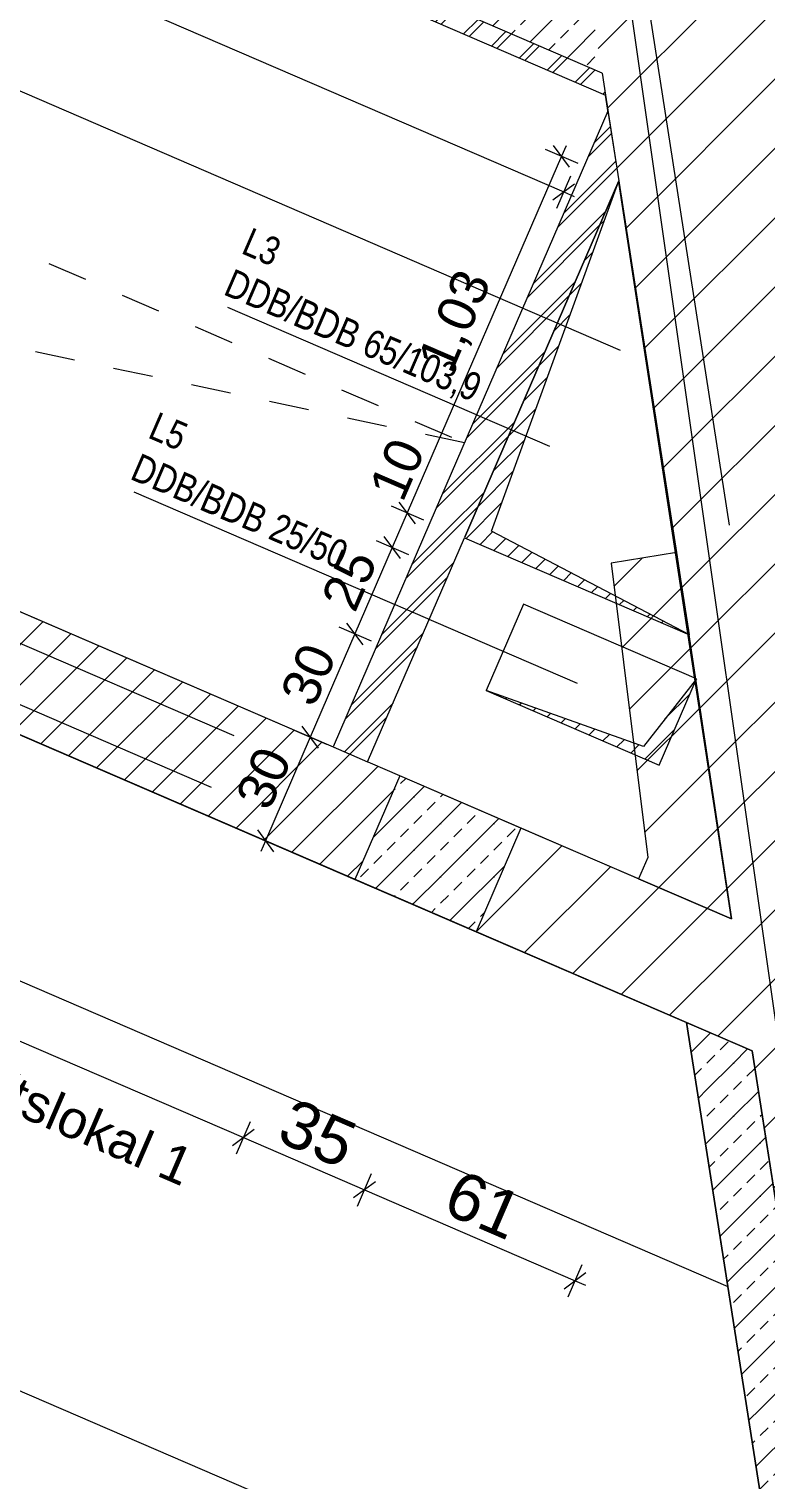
# Model space of a CAD drawing. Header units: millimetres. Extents: x 11801750 to 12566104, y 354831409 to 356234587.
# Drawn here: x 12554540 to 12556496, y 356210631 to 356214486 of the extents above; entities that cross this region are included whole.
import ezdxf
from ezdxf.enums import TextEntityAlignment as Align

# ---------------------------------------------------------------- set-up
doc = ezdxf.new("R2010")
doc.units = ezdxf.units.MM
doc.header["$MEASUREMENT"] = 0
doc.set_wipeout_variables(frame=1)
for name, pattern in [('Dashed', [211.666667, 105.833333, -105.833333]), ('Dot & Dashed', [6702.78, 3527.78, -1763.89, 0, -1411.11]), ('Wipeout_Contour', [1000, 0, -1000])]:
    doc.linetypes.add(name, pattern=pattern)
for name, color, linetype in [('New_010 Aussenwände', 7, 'Continuous'), ('New_015 Innenwände', 7, 'Continuous'), ('New_035 Decken', 7, 'Continuous'), ('New_080 Raumdefinitionen', 7, 'Continuous'), ('New_110 Bemassungen Ausführung', 7, 'Continuous'), ('New_290 Raster _ Achsen', 7, 'Continuous')]:
    doc.layers.add(name, color=color, linetype=linetype)
for name, color, linetype, lineweight in [('New_010 Aussenwände_Pen_No__1', 7, 'Continuous', 13), ('New_010 Aussenwände_Pen_No__96', 8, 'Continuous', 13), ('New_015 Innenwände_Pen_No__1', 7, 'Continuous', 13), ('New_015 Innenwände_Pen_No__96', 8, 'Continuous', 13), ('New_035 Decken_Pen_No__18', 255, 'Continuous', 13), ('New_065 Möbel Einrichtung_Pen_No__39', 8, 'Continuous', 13), ('New_110 Bemassungen Ausführung_Pen_No__1', 7, 'Continuous', 13), ('New_255 Plangrafiken_Pen_No__1', 7, 'Continuous', 13), ('New_255 Plangrafiken_Pen_No__105', 5, 'Continuous', 13), ('New_255 Plangrafiken_Pen_No__21', 1, 'Continuous', 13), ('New_290 Raster _ Achsen_Pen_No__108', 7, 'Continuous', 13), ('New_Archicad Zone Stamps_Pen_No__1', 7, 'Continuous', 13), ('New_HKLS1_Pen_No__1', 7, 'Continuous', 13), ('New_HKLS1_Pen_No__21', 1, 'Continuous', 13), ('New_HKLS1_Pen_No__39', 8, 'Continuous', 13)]:
    doc.layers.add(name, color=color, linetype=linetype, lineweight=lineweight)
doc.styles.add('GENERATED_STYLE_1', font='arial.ttf')
doc.styles.add('GENERATED_STYLE_2', font='arial.ttf', dxfattribs={"width": 0.8})
doc.dimstyles.new('GENERATED_STYLE__1', dxfattribs={"dimtxt": 125, "dimasz": 47.5, "dimexe": 0.18, "dimexo": 2, "dimgap": 0, "dimtad": 1, "dimlfac": 0.001, "dimzin": 0, "dimdsep": 46, "dimtxsty": 'GENERATED_STYLE_1', "dimblk": 'ARROWHEAD_2', "dimblk1": 'ARROWHEAD_2', "dimblk2": 'ARROWHEAD_2', "dimcen": 0.09, "dimclrd": 7, "dimclre": 7, "dimclrt": 7, "dimadec": 0, "dimazin": 0, "dimtfac": 1, "dimtdec": 4, "dimtmove": 0, "dimatfit": 3, "dimfxl": 1, "dimtolj": 1, "dimtzin": 0, "dimarcsym": 0})
doc.dimstyles.new('GENERATED_STYLE__2', dxfattribs={"dimtxt": 100, "dimasz": 47.5, "dimexe": 0.18, "dimexo": 2, "dimgap": 0, "dimtad": 1, "dimlfac": 0.001, "dimzin": 0, "dimdsep": 46, "dimtxsty": 'GENERATED_STYLE_1', "dimblk": 'ARROWHEAD_2', "dimblk1": 'ARROWHEAD_2', "dimblk2": 'ARROWHEAD_2', "dimcen": 0.09, "dimclrd": 7, "dimclre": 7, "dimclrt": 7, "dimadec": 0, "dimazin": 0, "dimtfac": 1, "dimtdec": 4, "dimtmove": 0, "dimatfit": 3, "dimfxl": 1, "dimtolj": 1, "dimtzin": 0, "dimarcsym": 0})
pattern_1 = [(45, (12240439.157, 356160438.356), (-26.5165043, 26.5165043), [])]
pattern_2 = [(45, (12240439.16, 356160438.36), (-70.710678, 70.710678), [30, -20]), (45, (12240403.8, 356160473.71), (-70.710678, 70.710678), [100, 0])]
pattern_3 = [(45, (12240439.16, 356160438.36), (-91.92388, 91.92388), [])]
pattern_4 = [(45, (12240439.16, 356160438.356), (-53.033009, 53.033009), []), (45, (12240428.55, 356160448.96), (-53.033009, 53.033009), [])]

# ---------------------------------------------------------------- blocks, each defined once
blk = doc.blocks.new('Geschäftslokal 1__10', base_point=(12554205.5, 356211986.5))
at = {"layer": 'New_Archicad Zone Stamps_Pen_No__1', "color": 7, "lineweight": 13, "insert": (12553942.5, 356211714.1), "char_height": 100, "attachment_point": 1, "rotation": 336.6365, "style": 'GENERATED_STYLE_1'}
blk.add_mtext('\\A1;{\\pql;\\pt0,50;\\fArial|b0|i0|c0|p0;\\W1.000000;29,11\\fArial|b0|i0|c0|p0;\\W1.000000;\\A1{\\H.66x;\\S^  ;}\\fArial|b0|i0|c0|p0;\\W1.000000; m\\fArial|b0|i0|c0|p0;\\W1.000000;\\A1{\\H.66x;\\S2^  ;}}', dxfattribs=at)
at = {"layer": 'New_Archicad Zone Stamps_Pen_No__1', "color": 7, "lineweight": 13, "style": 'GENERATED_STYLE_1'}
for tag, p in [('ROOM_NAME', (12554037.8, 356211911.8)), ('DUMMY_558', (12553952.1, 356211736.3)), ('DUMMY_559', (12553874.2, 356211556)), ('floor_f', (12553874.2, 356211533.2))]:
    blk.add_attdef(tag, text='', height=100, rotation=336.6365, dxfattribs=at).set_placement(p, align=Align.TOP_LEFT)
blk = doc.blocks.new('Slab_3', base_point=(12549420.3, 356209846))
at = {"layer": 'New_035 Decken_Pen_No__18', "color": 255, "linetype": 'Continuous', "lineweight": 13, "flags": 128}
blk.add_lwpolyline([(12549420.3, 356209846), (12551782.9, 356215363.3), (12551599.3, 356215442.6), (12553562.3, 356219986.7), (12551404.9, 356220918.5), (12552815.5, 356224184), (12554887.5, 356223288.9), (12557290.8, 356206455.6)], close=True, dxfattribs=at)
blk = doc.blocks.new('Wall_23', base_point=(12552172.9, 356216265.7))
at = {"layer": 'New_015 Innenwände', "linetype": 'Continuous', "lineweight": 0, "true_color": 0x000000}
h = blk.add_hatch(dxfattribs=at)
h.set_pattern_fill('BETON_BEWEHRT_SN46', color=18, style=0, pattern_type=2)
h.set_pattern_definition(pattern_2)
h.paths.add_polyline_path([(12552093.6, 356216082.1), (12556060.9, 356214368.2), (12556024.6, 356214601.8), (12552172.9, 356216265.7)])
at = {"layer": 'New_015 Innenwände_Pen_No__1', "color": 7, "linetype": 'Continuous', "lineweight": 13, "flags": 128}
blk.add_lwpolyline([(12552093.6, 356216082.1), (12556060.9, 356214368.2)], dxfattribs=at)
blk = doc.blocks.new('Wall_27', base_point=(12555726.4, 356212087.8))
at = {"layer": 'New_015 Innenwände_Pen_No__96', "linetype": 'Continuous', "lineweight": 13}
h = blk.add_hatch(dxfattribs=at)
h.set_pattern_fill('COMMON_BRICK', color=8, style=0, pattern_type=2)
h.set_pattern_definition(pattern_3)
h.paths.add_polyline_path([(12555726.4, 356212087.8), (12556459.1, 356211771.3), (12556404.2, 356212121.8), (12555845.3, 356212363.2)])
at = {"layer": 'New_015 Innenwände_Pen_No__1', "color": 7, "linetype": 'Continuous', "lineweight": 13, "flags": 128}
for points in [[(12555845.3, 356212363.2), (12555726.4, 356212087.8)], [(12556404.2, 356212121.8), (12555845.3, 356212363.2)], [(12555726.4, 356212087.8), (12556459.1, 356211771.3)]]:
    blk.add_lwpolyline(points, dxfattribs=at)
blk = doc.blocks.new('Wall_29', base_point=(12555405.1, 356212226.6))
at = {"layer": 'New_015 Innenwände', "linetype": 'Continuous', "lineweight": 0, "true_color": 0x000000}
h = blk.add_hatch(dxfattribs=at)
h.set_pattern_fill('BETON_BEWEHRT_SN46', color=18, style=0, pattern_type=2)
h.set_pattern_definition(pattern_2)
h.paths.add_polyline_path([(12555405.1, 356212226.6), (12555726.4, 356212087.8), (12555845.3, 356212363.2), (12555524, 356212502)])
at = {"layer": 'New_015 Innenwände_Pen_No__1', "color": 7, "linetype": 'Continuous', "lineweight": 13, "flags": 128}
for points in [[(12555524, 356212502), (12555405.1, 356212226.6)], [(12555845.3, 356212363.2), (12555524, 356212502)], [(12555845.3, 356212363.2), (12555726.4, 356212087.8)], [(12555405.1, 356212226.6), (12555726.4, 356212087.8)]]:
    blk.add_lwpolyline(points, dxfattribs=at)
blk = doc.blocks.new('Wall_30', base_point=(12551916.7, 356213733.6))
at = {"layer": 'New_015 Innenwände', "linetype": 'Continuous', "lineweight": 0, "true_color": 0x000000}
h = blk.add_hatch(dxfattribs=at)
h.set_pattern_fill('BACKSTEIN', color=18, style=0, pattern_type=2)
h.set_pattern_definition([(45, (12240439.16, 356160438.356), (-53.033009, 53.033009), [])])
h.paths.add_polyline_path([(12552994.9, 356213594.6), (12552876, 356213319.2), (12555405.1, 356212226.6), (12555524, 356212502)])
at = {"layer": 'New_015 Innenwände_Pen_No__1', "color": 7, "linetype": 'Continuous', "lineweight": 13, "flags": 128}
for points in [[(12555524, 356212502), (12552994.9, 356213594.6)], [(12552876, 356213319.2), (12555405.1, 356212226.6)], [(12555524, 356212502), (12555405.1, 356212226.6)]]:
    blk.add_lwpolyline(points, dxfattribs=at)
blk = doc.blocks.new('Wall_32', base_point=(12552093.4, 356216082.1))
at = {"color": 254, "linetype": 'Wipeout_Contour', "lineweight": 0, "ltscale": 1425745407.122236}
blk.add_wipeout([(12552073.6, 356216036.2), (12556070, 356214309.9), (12556060.9, 356214368.2), (12552093.4, 356216082.1)], dxfattribs=at).dxf.layer = 'New_015 Innenwände'
at = {"layer": 'New_015 Innenwände', "linetype": 'Continuous', "lineweight": 0, "true_color": 0x000000}
h = blk.add_hatch(dxfattribs=at)
h.set_pattern_fill('INSULATION', color=18, style=0, pattern_type=2)
h.set_pattern_definition(pattern_4)
h.paths.add_polyline_path([(12552073.6, 356216036.2), (12556070, 356214309.9), (12556060.9, 356214368.2), (12552093.4, 356216082.1)])
at = {"layer": 'New_015 Innenwände_Pen_No__1', "color": 7, "linetype": 'Continuous', "lineweight": 13, "flags": 128}
for points in [[(12556060.9, 356214368.2), (12552093.4, 356216082.1)], [(12552073.6, 356216036.2), (12556070, 356214309.9)], [(12556060.9, 356214368.2), (12556070, 356214309.9)]]:
    blk.add_lwpolyline(points, dxfattribs=at)
blk = doc.blocks.new('Wall_35', base_point=(12557236, 356206806.1))
at = {"layer": 'New_010 Aussenwände_Pen_No__96', "linetype": 'Continuous', "lineweight": 13}
h = blk.add_hatch(dxfattribs=at)
h.set_pattern_fill('COMMON_BRICK', color=8, style=0, pattern_type=2)
h.set_pattern_definition(pattern_3)
h.paths.add_polyline_path([(12555760.4, 356219233), (12555315.7, 356219163.9), (12555585.6, 356217427), (12555787.2, 356216129.8), (12555893.8, 356215443.6), (12555960.3, 356215015.8), (12556070, 356214309.9), (12556258.7, 356213095.6), (12556404.2, 356212121.8), (12556633.5, 356210656.6), (12556847.5, 356209288.7), (12556902.4, 356208938.2), (12557236, 356206806.1), (12557345.7, 356206105.1), (12557732.7, 356205938), (12557801.6, 356206097.5), (12556870.8, 356212290.3), (12556543.8, 356214389.8), (12556381.6, 356215380), (12556288.1, 356215946.2), (12556216.2, 356216381.2), (12556127, 356216921.3), (12555894.2, 356218385.7)])
at = {"layer": 'New_010 Aussenwände_Pen_No__1', "color": 7, "linetype": 'Continuous', "lineweight": 13, "flags": 128}
for points in [[(12556060.9, 356214368.2), (12556070, 356214309.9)], [(12556070, 356214309.9), (12556258.7, 356213095.6)], [(12556258.7, 356213095.6), (12556404.2, 356212121.8)], [(12556459.1, 356211771.3), (12556633.5, 356210656.6)]]:
    blk.add_lwpolyline(points, dxfattribs=at)
blk = doc.blocks.new('Wall_46', base_point=(12557062.3, 356206881.1))
at = {"layer": 'New_015 Innenwände', "linetype": 'Continuous', "lineweight": 0, "true_color": 0x000000}
h = blk.add_hatch(dxfattribs=at)
h.set_pattern_fill('BETON_BEWEHRT_SN46', color=18, style=0, pattern_type=2)
h.set_pattern_definition(pattern_2)
h.paths.add_polyline_path([(12557062.3, 356206881.1), (12557236, 356206806.1), (12556459.1, 356211771.3), (12556285.4, 356211846.4)])
at = {"layer": 'New_015 Innenwände_Pen_No__1', "color": 7, "linetype": 'Continuous', "lineweight": 13, "flags": 128}
for points in [[(12556459.1, 356211771.3), (12556285.4, 356211846.4)], [(12556285.4, 356211846.4), (12557062.3, 356206881.1)], [(12557236, 356206806.1), (12556459.1, 356211771.3)]]:
    blk.add_lwpolyline(points, dxfattribs=at)
blk = doc.blocks.new('Wall_64', base_point=(12556404.2, 356212121.8))
at = {"layer": 'New_010 Aussenwände_Pen_No__96', "linetype": 'Continuous', "lineweight": 13}
h = blk.add_hatch(dxfattribs=at)
h.set_pattern_fill('COMMON_BRICK', color=8, style=0, pattern_type=2)
h.set_pattern_definition(pattern_3)
h.paths.add_polyline_path([(12556404.2, 356212121.8), (12556258.7, 356213095.6), (12556085.2, 356213066.5), (12556182.3, 356212284.6), (12556158, 356212228.2)])
at = {"layer": 'New_010 Aussenwände_Pen_No__1', "color": 7, "linetype": 'Continuous', "lineweight": 13, "flags": 128}
for points in [[(12556258.7, 356213095.6), (12556085.2, 356213066.5)], [(12556404.2, 356212121.8), (12556258.7, 356213095.6)], [(12556085.2, 356213066.5), (12556182.3, 356212284.6)], [(12556182.3, 356212284.6), (12556158, 356212228.2)], [(12556158, 356212228.2), (12556404.2, 356212121.8)]]:
    blk.add_lwpolyline(points, dxfattribs=at)
blk = doc.blocks.new('Wall_90', base_point=(12556105.4, 356214082.2))
at = {"color": 254, "linetype": 'Wipeout_Contour', "lineweight": 0, "ltscale": 1425739525.896059}
blk.add_wipeout([(12556076.5, 356214267.6), (12555604.2, 356213174.2), (12555696, 356213134.5), (12556105.4, 356214082.2)], dxfattribs=at).dxf.layer = 'New_010 Aussenwände'
at = {"layer": 'New_010 Aussenwände', "linetype": 'Continuous', "lineweight": 0, "true_color": 0x000000}
h = blk.add_hatch(dxfattribs=at)
h.set_pattern_fill('INSULATION', color=18, style=0, pattern_type=2)
h.set_pattern_definition(pattern_4)
h.paths.add_polyline_path([(12556076.5, 356214267.6), (12555604.2, 356213174.2), (12555696, 356213134.5), (12556105.4, 356214082.2)])
at = {"layer": 'New_010 Aussenwände_Pen_No__1', "color": 7, "linetype": 'Continuous', "lineweight": 13, "flags": 128}
for points in [[(12556076.5, 356214267.6), (12555604.2, 356213174.2)], [(12556076.5, 356214267.6), (12556105.4, 356214082.2)], [(12555696, 356213134.5), (12556105.4, 356214082.2)]]:
    blk.add_lwpolyline(points, dxfattribs=at)
blk = doc.blocks.new('Wall_91', base_point=(12555696, 356213134.5))
at = {"color": 254, "linetype": 'Wipeout_Contour', "lineweight": 0, "ltscale": 1425736246.476957}
blk.add_wipeout([(12555604.2, 356213174.2), (12555346.9, 356212578.6), (12555438.7, 356212538.9), (12555696, 356213134.5)], dxfattribs=at).dxf.layer = 'New_010 Aussenwände'
at = {"layer": 'New_010 Aussenwände', "linetype": 'Continuous', "lineweight": 0, "true_color": 0x000000}
h = blk.add_hatch(dxfattribs=at)
h.set_pattern_fill('INSULATION', color=18, style=0, pattern_type=2)
h.set_pattern_definition(pattern_4)
h.paths.add_polyline_path([(12555604.2, 356213174.2), (12555346.9, 356212578.6), (12555438.7, 356212538.9), (12555696, 356213134.5)])
at = {"layer": 'New_010 Aussenwände_Pen_No__1', "color": 7, "linetype": 'Continuous', "lineweight": 13, "flags": 128}
for points in [[(12555604.2, 356213174.2), (12555346.9, 356212578.6)], [(12555438.7, 356212538.9), (12555696, 356213134.5)], [(12555346.9, 356212578.6), (12555438.7, 356212538.9)]]:
    blk.add_lwpolyline(points, dxfattribs=at)
blk = doc.blocks.new('Standard grid marker[46]', base_point=(12539645.8, 356220744.6))
at = {"layer": 'New_290 Raster _ Achsen_Pen_No__108', "color": 7, "linetype": 'Dot & Dashed', "lineweight": 13}
blk.add_line((12540563.8, 356220348), (12561567.2, 356211274.9), dxfattribs=at)
at = {"layer": 'New_290 Raster _ Achsen_Pen_No__108', "color": 7, "lineweight": 13, "style": 'GENERATED_STYLE_1'}
for tag, p in [('AC_MarkerText_1_0', (12539528.5, 356220880.1)), ('AC_MarkerText_1_1', (12562689.2, 356210875))]:
    blk.add_attdef(tag, text='', height=150, rotation=336.6365, dxfattribs=at).set_placement(p, align=Align.TOP_CENTER)
blk = doc.blocks.new('Standard grid marker[51]', base_point=(12557581.8, 356205556.1))
at = {"layer": 'New_290 Raster _ Achsen_Pen_No__108', "color": 7, "linetype": 'Dot & Dashed', "lineweight": 13}
blk.add_line((12557428.3, 356206544.2), (12554130.1, 356227771.8), dxfattribs=at)
at = {"layer": 'New_290 Raster _ Achsen_Pen_No__108', "color": 7, "lineweight": 13, "style": 'GENERATED_STYLE_1'}
for tag, p in [('AC_MarkerText_1_1', (12553993, 356228998.9)), ('AC_MarkerText_1_0', (12557652, 356205449.2))]:
    blk.add_attdef(tag, text='', height=150, rotation=336.6365, dxfattribs=at).set_placement(p, align=Align.TOP_CENTER)
blk = doc.blocks.new('*D295', base_point=(12240439.2, 356160438.4))
at = {"layer": 'New_110 Bemassungen Ausführung_Pen_No__1', "color": 7, "linetype": 'Continuous', "lineweight": 13, "transparency": 16777216}
for p, q in [((12547857.2, 356212027.4), (12549693.2, 356211234.3)), ((12549674.6, 356211191.3), (12549711.8, 356211277.4)), ((12549722.2, 356211255.9), (12549664.3, 356211212.8)), ((12549693.2, 356211234.3), (12549968.6, 356211115.4)), ((12549950, 356211072.3), (12549987.2, 356211158.4)), ((12549997.6, 356211136.9), (12549939.7, 356211093.8)), ((12549968.6, 356211115.4), (12556937.4, 356208105))]:
    blk.add_line(p, q, dxfattribs=at)
at = {"layer": 'New_110 Bemassungen Ausführung_Pen_No__1', "color": 7, "lineweight": 13, "transparency": 16777216, "insert": (12549753.3, 356211235.6), "char_height": 125, "attachment_point": 7, "rotation": 336.6365, "style": 'GENERATED_STYLE_1'}
blk.add_mtext('\\A1;{\\pql;\\fArial|b0|i0|c0|p0;\\W1.000000;30}', dxfattribs=at)
blk = doc.blocks.new('ARROWHEAD_2')
at = {"color": 0, "linetype": 'Continuous', "lineweight": 0}
for p, q in [((0, 0), (-1, 0)), ((-0.378, -0.655), (0.378, 0.655))]:
    blk.add_line(p, q, dxfattribs=at)
blk = doc.blocks.new('*D296', base_point=(12240439.2, 356160438.4))
at = {"layer": 'New_110 Bemassungen Ausführung_Pen_No__1', "color": 7, "linetype": 'Continuous', "lineweight": 13, "transparency": 16777216}
for p, q in [((12549997.6, 356211136.9), (12549939.7, 356211093.8)), ((12549968.6, 356211115.4), (12556937.4, 356208105)), ((12556918.8, 356208061.9), (12556956, 356208148)), ((12556908.5, 356208083.4), (12556966.4, 356208126.5)), ((12556937.4, 356208105), (12556965.5, 356208092.8))]:
    blk.add_line(p, q, dxfattribs=at)
at = {"layer": 'New_110 Bemassungen Ausführung_Pen_No__1', "color": 7, "lineweight": 13, "transparency": 16777216, "insert": (12553309.8, 356209699.3), "char_height": 125, "attachment_point": 7, "rotation": 336.6365, "style": 'GENERATED_STYLE_1'}
blk.add_mtext('\\A1;{\\pql;\\fArial|b0|i0|c0|p0;\\W1.000000;7,59}', dxfattribs=at)
blk = doc.blocks.new('*D300', base_point=(12240439.2, 356160438.4))
at = {"layer": 'New_110 Bemassungen Ausführung_Pen_No__1', "color": 7, "linetype": 'Continuous', "lineweight": 13, "transparency": 16777216}
for p, q in [((12538570.3, 356212700.8), (12538512.4, 356212657.8)), ((12538513.3, 356212691.4), (12538541.4, 356212679.3)), ((12538522.8, 356212636.3), (12538559.9, 356212722.3)), ((12538541.4, 356212679.3), (12557168.8, 356204632.6)), ((12557150.2, 356204589.5), (12557187.4, 356204675.6)), ((12557139.8, 356204611), (12557197.7, 356204654.1)), ((12557168.8, 356204632.6), (12557196.8, 356204620.4))]:
    blk.add_line(p, q, dxfattribs=at)
at = {"layer": 'New_110 Bemassungen Ausführung_Pen_No__1', "color": 7, "lineweight": 13, "transparency": 16777216, "insert": (12547668.1, 356208763.9), "char_height": 125, "attachment_point": 7, "rotation": 336.6365, "style": 'GENERATED_STYLE_1'}
blk.add_mtext('\\A1;{\\pql;\\fArial|b0|i0|c0|p0;\\W1.000000;20,29}', dxfattribs=at)
blk = doc.blocks.new('*D315', base_point=(12240439.2, 356160438.4))
at = {"layer": 'New_110 Bemassungen Ausführung_Pen_No__1', "color": 7, "linetype": 'Continuous', "lineweight": 13, "transparency": 16777216}
for p, q in [((12557524.1, 356223781.7), (12558177.8, 356219612)), ((12558131.5, 356219604.7), (12558224.1, 356219619.3)), ((12558211.5, 356219599), (12558144.1, 356219625)), ((12558177.8, 356219612), (12560236.6, 356206479.2)), ((12560190.3, 356206472), (12560282.9, 356206486.5)), ((12560202.9, 356206492.2), (12560270.2, 356206466.2)), ((12560236.6, 356206479.2), (12560241.3, 356206449))]:
    blk.add_line(p, q, dxfattribs=at)
at = {"layer": 'New_110 Bemassungen Ausführung_Pen_No__1', "color": 7, "lineweight": 13, "transparency": 16777216, "insert": (12559164.2, 356213287.8), "char_height": 125, "attachment_point": 7, "rotation": 278.9095, "style": 'GENERATED_STYLE_1'}
blk.add_mtext('\\A1;{\\pql;\\fArial|b0|i0|c0|p0;\\W1.000000;13,29\\fArial|b0|i0|c0|p0;\\W1.000000;\\A1{\\H.66x;\\S5^  ;}}', dxfattribs=at)
blk = doc.blocks.new('*D341', base_point=(12240439.2, 356160438.4))
at = {"layer": 'New_110 Bemassungen Ausführung_Pen_No__1', "color": 7, "linetype": 'Continuous', "lineweight": 13, "transparency": 16777216}
for p, q in [((12551790.3, 356212974.5), (12552579.7, 356212633.5)), ((12552608.7, 356212655), (12552550.8, 356212611.9)), ((12552561.2, 356212590.4), (12552598.3, 356212676.5)), ((12552579.7, 356212633.5), (12555108.9, 356211540.9)), ((12555090.3, 356211497.9), (12555127.5, 356211584)), ((12555137.8, 356211562.5), (12555079.9, 356211519.4)), ((12555108.9, 356211540.9), (12555430.2, 356211402.1))]:
    blk.add_line(p, q, dxfattribs=at)
at = {"layer": 'New_110 Bemassungen Ausführung_Pen_No__1', "color": 7, "lineweight": 13, "transparency": 16777216, "insert": (12553660.3, 356212161.3), "char_height": 125, "attachment_point": 7, "rotation": 336.6365, "style": 'GENERATED_STYLE_1'}
blk.add_mtext('\\A1;{\\pql;\\fArial|b0|i0|c0|p0;\\W1.000000;2,75\\fArial|b0|i0|c0|p0;\\W1.000000;\\A1{\\H.66x;\\S5^  ;}}', dxfattribs=at)
blk = doc.blocks.new('*D342', base_point=(12240439.2, 356160438.4))
at = {"layer": 'New_110 Bemassungen Ausführung_Pen_No__1', "color": 7, "linetype": 'Continuous', "lineweight": 13, "transparency": 16777216}
for p, q in [((12555090.3, 356211497.9), (12555127.5, 356211584)), ((12555137.8, 356211562.5), (12555079.9, 356211519.4)), ((12555108.9, 356211540.9), (12555430.2, 356211402.1)), ((12555459.1, 356211423.7), (12555401.2, 356211380.6)), ((12555411.6, 356211359.1), (12555448.8, 356211445.2)), ((12555430.2, 356211402.1), (12555989.2, 356211160.7))]:
    blk.add_line(p, q, dxfattribs=at)
at = {"layer": 'New_110 Bemassungen Ausführung_Pen_No__1', "color": 7, "lineweight": 13, "transparency": 16777216, "insert": (12555191.9, 356211532.3), "char_height": 125, "attachment_point": 7, "rotation": 336.6365, "style": 'GENERATED_STYLE_1'}
blk.add_mtext('\\A1;{\\pql;\\fArial|b0|i0|c0|p0;\\W1.000000;35}', dxfattribs=at)
blk = doc.blocks.new('*D343', base_point=(12240439.2, 356160438.4))
at = {"layer": 'New_110 Bemassungen Ausführung_Pen_No__1', "color": 7, "linetype": 'Continuous', "lineweight": 13, "transparency": 16777216}
for p, q in [((12555459.1, 356211423.7), (12555401.2, 356211380.6)), ((12555430.2, 356211402.1), (12555989.2, 356211160.7)), ((12555970.6, 356211117.6), (12556007.7, 356211203.7)), ((12555960.2, 356211139.1), (12556018.1, 356211182.2)), ((12555989.2, 356211160.7), (12556017.2, 356211148.5))]:
    blk.add_line(p, q, dxfattribs=at)
at = {"layer": 'New_110 Bemassungen Ausführung_Pen_No__1', "color": 7, "lineweight": 13, "transparency": 16777216, "insert": (12555632.1, 356211342.1), "char_height": 125, "attachment_point": 7, "rotation": 336.6365, "style": 'GENERATED_STYLE_1'}
blk.add_mtext('\\A1;{\\pql;\\fArial|b0|i0|c0|p0;\\W1.000000;61}', dxfattribs=at)
blk = doc.blocks.new('*D348', base_point=(12240439.2, 356160438.4))
at = {"layer": 'New_110 Bemassungen Ausführung_Pen_No__1', "color": 7, "linetype": 'Continuous', "lineweight": 13, "transparency": 16777216}
for p, q in [((12551808.1, 356215880.5), (12551750.2, 356215837.4)), ((12551779.1, 356215859), (12551962.7, 356215779.6)), ((12551944.1, 356215736.6), (12551981.3, 356215822.7)), ((12551991.7, 356215801.2), (12551933.8, 356215758.1)), ((12551962.7, 356215779.6), (12555959.1, 356214053.3))]:
    blk.add_line(p, q, dxfattribs=at)
blk = doc.blocks.new('*D349', base_point=(12240439.2, 356160438.4))
at = {"layer": 'New_110 Bemassungen Ausführung_Pen_No__1', "color": 7, "linetype": 'Continuous', "lineweight": 13, "transparency": 16777216}
for p, q in [((12551991.7, 356215801.2), (12551933.8, 356215758.1)), ((12551962.7, 356215779.6), (12555959.1, 356214053.3)), ((12555940.6, 356214010.2), (12555977.7, 356214096.3)), ((12555930.2, 356214031.7), (12555988.1, 356214074.8)), ((12555959.1, 356214053.3), (12555987.2, 356214041.1))]:
    blk.add_line(p, q, dxfattribs=at)
at = {"layer": 'New_110 Bemassungen Ausführung_Pen_No__1', "color": 7, "lineweight": 13, "transparency": 16777216, "char_height": 125, "attachment_point": 7, "rotation": 336.6365, "style": 'GENERATED_STYLE_1'}
for s, insert in [('\\A1;{\\pql;\\fArial|b0|i0|c0|p0;\\W1.000000;20}', (12551989.2, 356215795.4)), ('\\A1;{\\pql;\\fArial|b0|i0|c0|p0;\\W1.000000;4,35\\fArial|b0|i0|c0|p0;\\W1.000000;\\A1{\\H.66x;\\S5^  ;}}', (12553776.9, 356214990.5))]:
    blk.add_mtext(s, dxfattribs=dict(at, insert=insert))
blk = doc.blocks.new('*D457', base_point=(12240439.2, 356160438.4))
at = {"layer": 'New_110 Bemassungen Ausführung_Pen_No__1', "color": 7, "linetype": 'Continuous', "lineweight": 13, "transparency": 16777216}
for p, q in [((12556640, 356214440), (12556572.7, 356214466)), ((12556601.7, 356214483.2), (12556606.4, 356214453)), ((12556560.1, 356214445.8), (12556652.7, 356214460.2)), ((12556606.4, 356214453), (12556650.8, 356214167)), ((12556604.5, 356214159.8), (12556697.2, 356214174.2)), ((12556684.5, 356214153.9), (12556617.2, 356214180)), ((12556650.8, 356214167), (12556838.2, 356212961.5))]:
    blk.add_line(p, q, dxfattribs=at)
at = {"layer": 'New_110 Bemassungen Ausführung_Pen_No__1', "color": 7, "lineweight": 13, "transparency": 16777216, "insert": (12556636.7, 356214388.4), "char_height": 100, "attachment_point": 7, "rotation": 278.8327, "style": 'GENERATED_STYLE_1'}
blk.add_mtext('\\A1;{\\pql;\\fArial|b0|i0|c0|p0;\\W1.000000;29}', dxfattribs=at)
blk = doc.blocks.new('*D458', base_point=(12240439.2, 356160438.4))
at = {"layer": 'New_110 Bemassungen Ausführung_Pen_No__1', "color": 7, "linetype": 'Continuous', "lineweight": 13, "transparency": 16777216}
for p, q in [((12556604.5, 356214159.8), (12556697.2, 356214174.2)), ((12556684.5, 356214153.9), (12556617.2, 356214180)), ((12556650.8, 356214167), (12556838.2, 356212961.5)), ((12556791.8, 356212954.3), (12556884.5, 356212968.7)), ((12556871.8, 356212948.5), (12556804.5, 356212974.5))]:
    blk.add_line(p, q, dxfattribs=at)
at = {"layer": 'New_110 Bemassungen Ausführung_Pen_No__1', "color": 7, "lineweight": 13, "transparency": 16777216, "char_height": 100, "attachment_point": 7, "rotation": 278.8327, "style": 'GENERATED_STYLE_1'}
for s, insert in [('\\A1;{\\pql;\\fArial|b0|i0|c0|p0;\\W1.000000;1,22}', (12556743.8, 356213699.2)), ('\\A1;{\\pql;\\fArial|b0|i0|c0|p0;\\W1.000000;12}', (12556831.7, 356213133.2))]:
    blk.add_mtext(s, dxfattribs=dict(at, insert=insert))
blk = doc.blocks.new('*D459', base_point=(12240439.2, 356160438.4))
at = {"layer": 'New_110 Bemassungen Ausführung_Pen_No__1', "color": 7, "linetype": 'Continuous', "lineweight": 13, "transparency": 16777216}
for p, q in [((12556650.8, 356214167), (12556838.2, 356212961.5)), ((12556791.8, 356212954.3), (12556884.5, 356212968.7)), ((12556871.8, 356212948.5), (12556804.5, 356212974.5)), ((12556838.2, 356212961.5), (12556856.3, 356212844.4)), ((12556810, 356212837.2), (12556902.7, 356212851.6)), ((12556890, 356212831.4), (12556822.7, 356212857.5))]:
    blk.add_line(p, q, dxfattribs=at)
blk = doc.blocks.new('*D460', base_point=(12240439.2, 356160438.4))
at = {"layer": 'New_110 Bemassungen Ausführung_Pen_No__1', "color": 7, "linetype": 'Continuous', "lineweight": 13, "transparency": 16777216}
for p, q in [((12556838.2, 356212961.5), (12556856.3, 356212844.4)), ((12556810, 356212837.2), (12556902.7, 356212851.6)), ((12556890, 356212831.4), (12556822.7, 356212857.5)), ((12556856.3, 356212844.4), (12556955.3, 356212207.5)), ((12556909, 356212200.3), (12557001.6, 356212214.6)), ((12556921.7, 356212220.5), (12556989, 356212194.4)), ((12556955.3, 356212207.5), (12556960, 356212177.3))]:
    blk.add_line(p, q, dxfattribs=at)
at = {"layer": 'New_110 Bemassungen Ausführung_Pen_No__1', "color": 7, "lineweight": 13, "transparency": 16777216, "insert": (12556903.9, 356212628.3), "char_height": 100, "attachment_point": 7, "rotation": 278.8327, "style": 'GENERATED_STYLE_1'}
blk.add_mtext('\\A1;{\\pql;\\fArial|b0|i0|c0|p0;\\W1.000000;64\\fArial|b0|i0|c0|p0;\\W1.000000;\\A1{\\H.66x;\\S5^  ;}}', dxfattribs=at)
blk = doc.blocks.new('*D461', base_point=(12240439.2, 356160438.4))
at = {"layer": 'New_110 Bemassungen Ausführung_Pen_No__1', "color": 7, "linetype": 'Continuous', "lineweight": 13, "transparency": 16777216}
for p, q in [((12555910.2, 356214166.5), (12555996.2, 356214129.3)), ((12555974.7, 356214119), (12555931.7, 356214176.9)), ((12555965.3, 356214176), (12555953.2, 356214147.9)), ((12555953.2, 356214147.9), (12555543.8, 356213200.2)), ((12555565.4, 356213171.3), (12555522.3, 356213229.2))]:
    blk.add_line(p, q, dxfattribs=at)
at = {"layer": 'New_110 Bemassungen Ausführung_Pen_No__1', "color": 7, "lineweight": 13, "transparency": 16777216, "char_height": 100, "attachment_point": 7, "rotation": 66.6365, "style": 'GENERATED_STYLE_1'}
for s, insert in [('\\A1;{\\pql;\\fArial|b0|i0|c0|p0;\\W1.000000;1,03}', (12555677.2, 356213559.5)), ('\\A1;{\\pql;\\fArial|b0|i0|c0|p0;\\W1.000000;10}', (12555532.6, 356213224.8))]:
    blk.add_mtext(s, dxfattribs=dict(at, insert=insert))
blk = doc.blocks.new('*D462', base_point=(12240439.2, 356160438.4))
at = {"layer": 'New_110 Bemassungen Ausführung_Pen_No__1', "color": 7, "linetype": 'Continuous', "lineweight": 13, "transparency": 16777216}
for p, q in [((12555953.2, 356214147.9), (12555543.8, 356213200.2)), ((12555565.4, 356213171.3), (12555522.3, 356213229.2)), ((12555500.8, 356213218.8), (12555586.9, 356213181.7)), ((12555543.8, 356213200.2), (12555504.2, 356213108.4)), ((12555461.1, 356213127), (12555547.2, 356213089.9)), ((12555525.7, 356213079.5), (12555482.6, 356213137.4)), ((12555504.2, 356213108.4), (12555405, 356212878.9))]:
    blk.add_line(p, q, dxfattribs=at)
blk = doc.blocks.new('*D463', base_point=(12240439.2, 356160438.4))
at = {"layer": 'New_110 Bemassungen Ausführung_Pen_No__1', "color": 7, "linetype": 'Continuous', "lineweight": 13, "transparency": 16777216}
for p, q in [((12555461.1, 356213127), (12555547.2, 356213089.9)), ((12555525.7, 356213079.5), (12555482.6, 356213137.4)), ((12555504.2, 356213108.4), (12555405, 356212878.9)), ((12555362, 356212897.5), (12555448.1, 356212860.4)), ((12555426.6, 356212850), (12555383.5, 356212907.9)), ((12555405, 356212878.9), (12555286.5, 356212604.6))]:
    blk.add_line(p, q, dxfattribs=at)
at = {"layer": 'New_110 Bemassungen Ausführung_Pen_No__1', "color": 7, "lineweight": 13, "transparency": 16777216, "insert": (12555406, 356212931.6), "char_height": 100, "attachment_point": 7, "rotation": 66.6365, "style": 'GENERATED_STYLE_1'}
blk.add_mtext('\\A1;{\\pql;\\fArial|b0|i0|c0|p0;\\W1.000000;25}', dxfattribs=at)
blk = doc.blocks.new('*D464', base_point=(12240439.2, 356160438.4))
at = {"layer": 'New_110 Bemassungen Ausführung_Pen_No__1', "color": 7, "linetype": 'Continuous', "lineweight": 13, "transparency": 16777216}
for p, q in [((12555362, 356212897.5), (12555448.1, 356212860.4)), ((12555426.6, 356212850), (12555383.5, 356212907.9)), ((12555405, 356212878.9), (12555286.5, 356212604.6)), ((12555243.5, 356212623.2), (12555329.6, 356212586)), ((12555308.1, 356212575.7), (12555265, 356212633.6))]:
    blk.add_line(p, q, dxfattribs=at)
at = {"layer": 'New_110 Bemassungen Ausführung_Pen_No__1', "color": 7, "lineweight": 13, "transparency": 16777216, "insert": (12555297.2, 356212679.7), "char_height": 100, "attachment_point": 7, "rotation": 66.6365, "style": 'GENERATED_STYLE_1'}
blk.add_mtext('\\A1;{\\pql;\\fArial|b0|i0|c0|p0;\\W1.000000;30}', dxfattribs=at)
blk = doc.blocks.new('*D465', base_point=(12240439.2, 356160438.4))
at = {"layer": 'New_110 Bemassungen Ausführung_Pen_No__1', "color": 7, "linetype": 'Continuous', "lineweight": 13, "transparency": 16777216}
for p, q in [((12555405, 356212878.9), (12555286.5, 356212604.6)), ((12555243.5, 356212623.2), (12555329.6, 356212586)), ((12555308.1, 356212575.7), (12555265, 356212633.6)), ((12555286.5, 356212604.6), (12555167.6, 356212329.2)), ((12555124.5, 356212347.8), (12555210.6, 356212310.6)), ((12555146, 356212358.2), (12555189.1, 356212300.3)), ((12555167.6, 356212329.2), (12555155.4, 356212301.2))]:
    blk.add_line(p, q, dxfattribs=at)
at = {"layer": 'New_110 Bemassungen Ausführung_Pen_No__1', "color": 7, "lineweight": 13, "transparency": 16777216, "insert": (12555178.4, 356212404.8), "char_height": 100, "attachment_point": 7, "rotation": 66.6365, "style": 'GENERATED_STYLE_1'}
blk.add_mtext('\\A1;{\\pql;\\fArial|b0|i0|c0|p0;\\W1.000000;30}', dxfattribs=at)

msp = doc.modelspace()

# ---------------------------------------------------------------- hatches: boundary and pattern name
at = {"layer": 'New_HKLS1_Pen_No__39', "linetype": 'Continuous', "lineweight": 13}
h = msp.add_hatch(dxfattribs=at)
h.set_pattern_fill('FEUERFESTER_STEIN', color=8, style=0, pattern_type=2)
h.set_pattern_definition(pattern_1)
h.paths.add_polyline_path([(12556105.369, 356214082.211), (12555695.981, 356213134.518), (12556292.686, 356212876.751), (12555767.513, 356213151.875)])
h = msp.add_hatch(dxfattribs=at)
h.set_pattern_fill('FEUERFESTER_STEIN', color=8, style=0, pattern_type=2)
h.set_pattern_definition(pattern_1)
h.paths.add_polyline_path([(12556311.357, 356212759.754), (12556170.564, 356212579.765), (12555753.213, 356212728.534), (12556212.216, 356212530.252)])

# ---------------------------------------------------------------- linework, layer by layer
at = {"layer": 'New_065 Möbel Einrichtung_Pen_No__39', "color": 8, "linetype": 'Continuous', "lineweight": 13}
msp.add_lwpolyline([(12551511.65, 356212165.618), (12556577.869, 356209977.096), (12556724.118, 356209042.466), (12551194.399, 356211431.212)], close=True, dxfattribs=at)
at = {"layer": 'New_080 Raumdefinitionen', "color": 21, "linetype": 'Continuous', "lineweight": 0, "true_color": 0xffa8a8, "flags": 128}
for points in [[(12551328.754, 356214314.327), (12556404.215, 356212121.812), (12556069.983, 356214309.851), (12552073.574, 356216036.234)], [(12549542.749, 356210129.463), (12557062.319, 356206881.134), (12556285.371, 356211846.356), (12551228.145, 356214030.993)]]:
    msp.add_lwpolyline(points, close=True, dxfattribs=at)
at = {"layer": 'New_255 Plangrafiken_Pen_No__21', "color": 1, "linetype": 'Continuous', "lineweight": 13}
msp.add_lwpolyline([(12555753.213, 356212728.534), (12556212.216, 356212530.252), (12556311.357, 356212759.754), (12555852.354, 356212958.036)], close=True, dxfattribs=at)
at = {"layer": 'New_HKLS1_Pen_No__21', "color": 1, "linetype": 'Continuous', "lineweight": 13, "flags": 128}
for points in [[(12556105.369, 356214082.211), (12555695.981, 356213134.518), (12556292.686, 356212876.751), (12555767.513, 356213151.875)], [(12556311.357, 356212759.754), (12556170.564, 356212579.765), (12555753.213, 356212728.534), (12556212.216, 356212530.252)]]:
    msp.add_lwpolyline(points, close=True, dxfattribs=at)

# ---------------------------------------------------------------- block references
at = {"layer": 'New_010 Aussenwände', "color": 7, "lineweight": 13}
msp.add_blockref('Wall_64', (12556404.215, 356212121.812), dxfattribs=at)
at = {"layer": 'New_015 Innenwände', "color": 7, "lineweight": 13}
for name, p in [('Wall_23', (12552172.901, 356216265.655)), ('Wall_30', (12551916.651, 356213733.571)), ('Wall_29', (12555405.078, 356212226.628)), ('Wall_27', (12555726.38, 356212087.831)), ('Wall_46', (12557062.319, 356206881.134))]:
    msp.add_blockref(name, p, dxfattribs=at)
at = {"layer": 'New_035 Decken', "color": 255, "linetype": 'Continuous', "lineweight": 13}
msp.add_blockref('Slab_3', (12549420.298, 356209846), dxfattribs=at)
at = {"layer": 'New_080 Raumdefinitionen', "color": 7, "linetype": 'Continuous', "lineweight": 13}
msp.add_blockref('Geschäftslokal 1__10', (12554205.466, 356211986.504), dxfattribs=at).add_auto_attribs({'ROOM_NAME': 'Geschäftslokal 1', 'floor_f': 'Fliesen'})

# ---------------------------------------------------------------- dimensions: what is measured, and where the dimension line sits
at = {"layer": 'New_110 Bemassungen Ausführung', "color": 7, "linetype": 'Continuous', "lineweight": 13}
for base, p1, p2, angle, dimstyle, picture, middle, turn in [((12556856.347, 356212844.441), (12556292.686, 356212876.751), (12556311.357, 356212759.754), 278.832669, 'GENERATED_STYLE__2', '*D459', (12556892.813, 356213065.645), 278.832669), ((12556955.33, 356212207.451), (12556311.357, 356212759.754), (12556404.215, 356212121.812), 278.832669, 'GENERATED_STYLE__2', '*D460', (12556991.789, 356212428.702), 278.832669), ((12555430.168, 356211402.127), (12555524.047, 356212502.03), (12555845.349, 356212363.233), 336.636458, 'GENERATED_STYLE__1', '*D342', (12555304.021, 356211551.935), 336.636458), ((12555989.158, 356211160.653), (12555845.349, 356212363.233), (12556285.371, 356211846.356), 336.636458, 'GENERATED_STYLE__1', '*D343', (12555744.168, 356211361.799), 336.636458), ((12549968.636, 356211115.35), (12550169.53, 356212336.899), (12550385.447, 356212080.228), 336.636458, 'GENERATED_STYLE__1', '*D295', (12549865.44, 356211255.245), 336.636458), ((12556937.406, 356208104.958), (12550385.447, 356212080.228), (12556888.524, 356207991.8), 336.636458, 'GENERATED_STYLE__1', '*D296', (12553483.128, 356209692.463), 336.636458)]:
    dim = msp.add_linear_dim(base=base, p1=p1, p2=p2, angle=angle, dimstyle=dimstyle, dxfattribs=at)
    dim.commit()
    dim.dimension.update_dxf_attribs({"geometry": picture, "text_midpoint": middle, "dimtype": 160, "text_rotation": turn})

# ---------------------------------------------------------------- next in the draw order: block references
at = {"layer": 'New_015 Innenwände', "color": 7, "lineweight": 13}
msp.add_blockref('Wall_32', (12552093.402, 356216082.134), dxfattribs=at)

# ---------------------------------------------------------------- next in the draw order: block references
at = {"layer": 'New_010 Aussenwände', "color": 7, "lineweight": 13}
msp.add_blockref('Wall_35', (12557236.006, 356206806.104), dxfattribs=at)

# ---------------------------------------------------------------- next in the draw order: block references
msp.add_blockref('Wall_90', (12556105.36, 356214082.191), dxfattribs=at)

# ---------------------------------------------------------------- next in the draw order: linework, layer by layer
at = {"layer": 'New_255 Plangrafiken_Pen_No__21', "color": 1, "linetype": 'Continuous', "lineweight": 13}
msp.add_line((12555066.291, 356213746.932), (12555921.19, 356213377.63), dxfattribs=at)
at = {"layer": 'New_HKLS1_Pen_No__1', "color": 7, "linetype": 'Dashed', "lineweight": 13}
for p, q in [((12551677.73, 356215122.173), (12555695.862, 356213386.407)), ((12555695.862, 356213386.407), (12551328.754, 356214314.327))]:
    msp.add_line(p, q, dxfattribs=at)

# ---------------------------------------------------------------- next in the draw order: block references
at = {"layer": 'New_010 Aussenwände', "color": 7, "lineweight": 13}
msp.add_blockref('Wall_91', (12555695.981, 356213134.518), dxfattribs=at)

# ---------------------------------------------------------------- next in the draw order: texts
at = {"layer": 'New_255 Plangrafiken_Pen_No__1', "color": 7, "linetype": 'Continuous', "lineweight": 13, "insert": (12555046.815, 356213768.103), "char_height": 75, "attachment_point": 7, "rotation": 336.636458, "line_spacing_factor": 0.944016, "style": 'GENERATED_STYLE_2'}
msp.add_mtext('\\A1;{\\pql;\\fArial|b0|i0|c0|p0;\\W0.800000;L3\\P\\pql;\\fArial|b0|i0|c0|p0;\\W0.800000;DDB/\\fArial|b0|i0|c0|p0;\\H1.029358x;\\W0.800000;BD\\fArial|b0|i0|c0|p0;\\H0.971479x;\\W0.800000;B \\fArial|b0|i0|c0|p0;\\W0.800000;65\\fArial|b0|i0|c0|p0;\\W0.800000;/\\fArial|b0|i0|c0|p0;\\W0.800000;103,9}', dxfattribs=at)

# ---------------------------------------------------------------- next in the draw order: dimensions: what is measured, and where the dimension line sits
at = {"layer": 'New_110 Bemassungen Ausführung', "color": 7, "linetype": 'Continuous', "lineweight": 13}
for base, p1, p2, angle, dimstyle, picture, middle, turn in [((12560236.58, 356206479.22), (12555760.363, 356219233.035), (12557801.592, 356206097.496), 278.90955, 'GENERATED_STYLE__1', '*D315', (12559314.032, 356212929.041), 278.90955), ((12551962.731, 356215779.643), (12552519.288, 356217572.352), (12552752.476, 356217607.828), 336.636458, 'GENERATED_STYLE__1', '*D348', (12552101.341, 356215815.082), 336.636458), ((12555959.141, 356214053.261), (12552752.476, 356217607.828), (12556069.984, 356214309.851), 336.636458, 'GENERATED_STYLE__1', '*D349', (12554116.647, 356214944.503), 336.636458), ((12556650.839, 356214166.954), (12556060.911, 356214368.236), (12556105.36, 356214082.191), 278.832669, 'GENERATED_STYLE__2', '*D457', (12556697.758, 356214320.892), 278.832669), ((12556838.155, 356212961.513), (12556105.36, 356214082.191), (12556292.686, 356212876.751), 278.832669, 'GENERATED_STYLE__2', '*D458', (12556813.052, 356213578.936), 278.832669)]:
    dim = msp.add_linear_dim(base=base, p1=p1, p2=p2, angle=angle, dimstyle=dimstyle, dxfattribs=at)
    dim.commit()
    dim.dimension.update_dxf_attribs({"geometry": picture, "text_midpoint": middle, "dimtype": 160, "text_rotation": turn})

# ---------------------------------------------------------------- next in the draw order: linework, layer by layer
at = {"layer": 'New_065 Möbel Einrichtung_Pen_No__39', "color": 8, "linetype": 'Continuous', "lineweight": 13}
msp.add_lwpolyline([(12552764.265, 356212713.825), (12556395.057, 356211145.384), (12556285.371, 356211846.356), (12553002.204, 356213264.63)], close=True, dxfattribs=at)
at = {"layer": 'New_255 Plangrafiken_Pen_No__105', "color": 5, "linetype": 'Dot & Dashed', "lineweight": 13}
for p, q in [((12551844.621, 356214008.119), (12555631.157, 356212372.398)), ((12551785.136, 356213870.418), (12555571.672, 356212234.697))]:
    msp.add_line(p, q, dxfattribs=at)
at = {"layer": 'New_255 Plangrafiken_Pen_No__21', "color": 1, "linetype": 'Continuous', "lineweight": 13}
msp.add_line((12554818.135, 356213256.342), (12555995.105, 356212747.91), dxfattribs=at)
msp.add_lwpolyline([(12556292.686, 356212876.751), (12556105.369, 356214082.211), (12555695.981, 356213134.518)], close=True, dxfattribs=at)

# ---------------------------------------------------------------- next in the draw order: block references
at = {"layer": 'New_290 Raster _ Achsen', "color": 7, "linetype": 'Continuous', "lineweight": 13}
for name, p in [('Standard grid marker[51]', (12557581.816, 356205556.091)), ('Standard grid marker[46]', (12539645.773, 356220744.612))]:
    msp.add_blockref(name, p, dxfattribs=at)

# ---------------------------------------------------------------- next in the draw order: texts
at = {"layer": 'New_255 Plangrafiken_Pen_No__1', "color": 7, "linetype": 'Continuous', "lineweight": 13, "insert": (12554803.937, 356213289.731), "char_height": 75, "attachment_point": 7, "rotation": 336.636458, "line_spacing_factor": 0.947658, "style": 'GENERATED_STYLE_2'}
msp.add_mtext('\\A1;{\\pql;\\fArial|b0|i0|c0|p0;\\W0.800000;L5\\P\\pql;\\fArial|b0|i0|c0|p0;\\W0.800000;DDB/\\fArial|b0|i0|c0|p0;\\H1.029358x;\\W0.800000;BD\\fArial|b0|i0|c0|p0;\\H0.971479x;\\W0.800000;B 25/50}', dxfattribs=at)

# ---------------------------------------------------------------- next in the draw order: dimensions: what is measured, and where the dimension line sits
at = {"layer": 'New_110 Bemassungen Ausführung', "color": 7, "linetype": 'Continuous', "lineweight": 13}
for base, p1, p2, angle, dimstyle, picture, middle, turn in [((12555543.819, 356213200.249), (12556105.36, 356214082.191), (12555695.981, 356213134.518), 246.636458, 'GENERATED_STYLE__2', '*D461', (12555682.661, 356213698.172), 66.636458), ((12555504.162, 356213108.449), (12555695.981, 356213134.518), (12555852.354, 356212958.036), 246.636458, 'GENERATED_STYLE__2', '*D462', (12555516.901, 356213314.453), 66.636458), ((12557168.793, 356204632.564), (12539105.263, 356213984.694), (12557732.699, 356205937.951), 336.636458, 'GENERATED_STYLE__1', '*D300', (12547885.085, 356208738.287), 336.636458), ((12555108.865, 356211540.924), (12552994.924, 356213594.569), (12555524.047, 356212502.03), 336.636458, 'GENERATED_STYLE__1', '*D341', (12554000.014, 356212115.245), 336.636458), ((12555405.021, 356212878.947), (12555852.354, 356212958.036), (12555753.213, 356212728.534), 246.636458, 'GENERATED_STYLE__2', '*D463', (12555390.264, 356213021.302), 66.636458), ((12555286.524, 356212604.636), (12555753.213, 356212728.534), (12555845.349, 356212363.233), 246.636458, 'GENERATED_STYLE__2', '*D464', (12555281.445, 356212769.395), 66.636458), ((12555167.555, 356212329.234), (12555845.349, 356212363.233), (12555726.38, 356212087.831), 246.636458, 'GENERATED_STYLE__2', '*D465', (12555162.711, 356212494.539), 66.636458)]:
    dim = msp.add_linear_dim(base=base, p1=p1, p2=p2, angle=angle, dimstyle=dimstyle, dxfattribs=at)
    dim.commit()
    dim.dimension.update_dxf_attribs({"geometry": picture, "text_midpoint": middle, "dimtype": 160, "text_rotation": turn})

doc.saveas('drawing.dxf')
